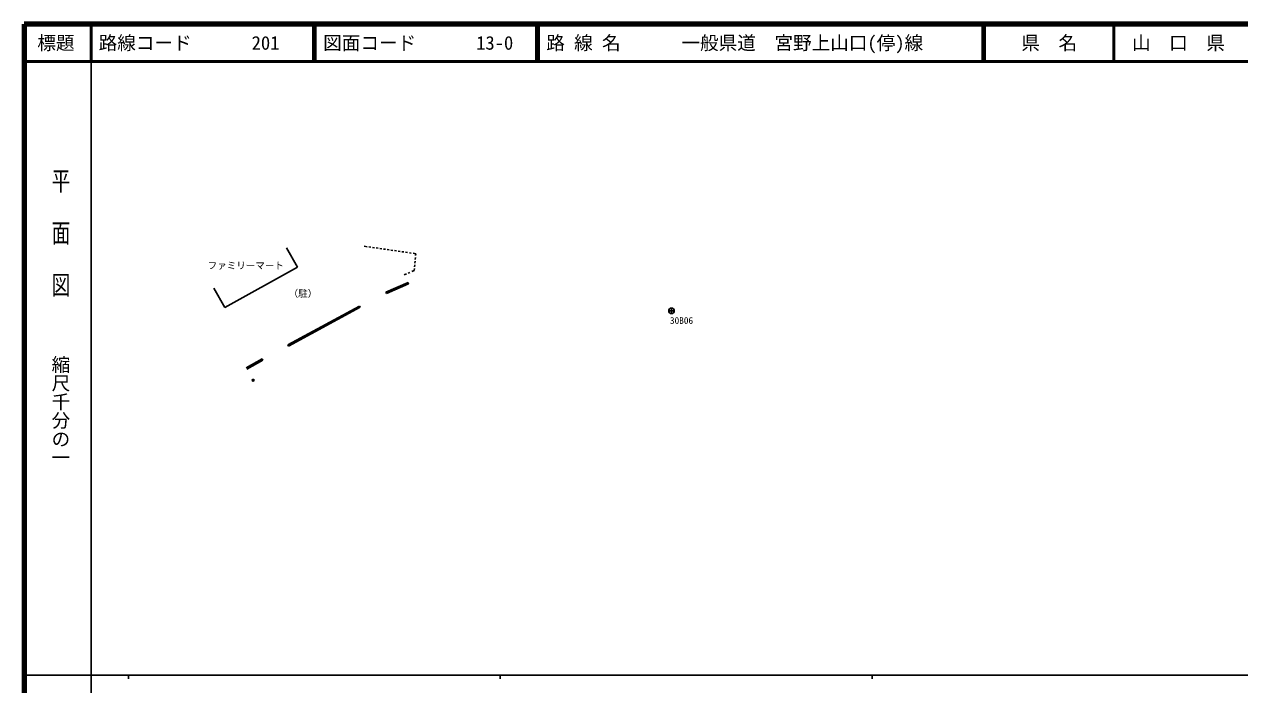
# Model space of a CAD drawing. Units: millimetres on the paper, with parts at other scales. Extents: x 40 to 680, y 20 to 380.
# Drawn here: x 40 to 366.9, y 202.4 to 380 of the extents above; entities that cross this region are included whole.
import ezdxf
from ezdxf.enums import TextEntityAlignment as Align

# ---------------------------------------------------------------- set-up
doc = ezdxf.new("R2010")
doc.units = ezdxf.units.MM
doc.header["$PDMODE"] = 32
doc.header["$PDSIZE"] = 0.5
for name, color, linetype, lineweight in [('M-BGD', 7, 'Continuous', 25), ('M-BGD-RSTR', 7, 'Continuous', 25), ('M-BMK-SRVR', 3, 'Continuous', 25), ('M-TTL', 2, 'Continuous', 140), ('M-TTL-BAND', 7, 'Continuous', 25), ('M-TTL-LINE', 7, 'Continuous', 50)]:
    doc.layers.add(name, color=color, linetype=linetype, lineweight=lineweight)
doc.layers.add('M-OTRS', color=6, linetype='Continuous')
doc.layers.add('M-TTL-TXT', color=7, linetype='Continuous')
doc.styles.add('@ＭＳ ゴシック', font='')
doc.styles.add('ＭＳ ゴシック', font='')
doc.styles.get('@ＭＳ ゴシック').set_extended_font_data('@MS Gothic')
doc.styles.get('ＭＳ ゴシック').set_extended_font_data('MS Gothic')

msp = doc.modelspace()

# ---------------------------------------------------------------- linework, layer by layer
at = {"layer": 'M-BGD'}
for p, q in [((110.558, 319.917), (113.46, 314.683)), ((93.912, 303.848), (113.46, 314.683)), ((143.369, 310.221), (143.211, 310.589)), ((91.011, 309.081), (93.912, 303.848)), ((137.416, 307.611), (137.258, 307.978)), ((110.886, 293.813), (130.143, 304.242)), ((130.143, 304.242), (130.334, 303.891)), ((111.076, 293.461), (130.334, 303.891)), ((110.886, 293.813), (111.076, 293.461)), ((99.685, 287.604), (103.96, 290)), ((99.881, 287.255), (104.155, 289.651)), ((103.96, 290), (104.155, 289.651))]:
    msp.add_line(p, q, dxfattribs=at)
at = {"layer": 'M-BGD-RSTR'}
for p, q in [((132.17, 320.203), (131.428, 320.311)), ((133.16, 320.06), (132.665, 320.132)), ((134.149, 319.917), (133.655, 319.989)), ((135.139, 319.774), (134.644, 319.845)), ((136.129, 319.631), (135.634, 319.702)), ((137.119, 319.488), (136.624, 319.559)), ((138.108, 319.345), (137.613, 319.416)), ((139.098, 319.202), (138.603, 319.273)), ((140.088, 319.058), (139.593, 319.13)), ((141.077, 318.915), (140.583, 318.987)), ((142.067, 318.772), (141.572, 318.844)), ((143.057, 318.629), (142.562, 318.701)), ((144.047, 318.486), (143.552, 318.558)), ((145.284, 318.307), (144.541, 318.415)), ((145.192, 317.288), (145.147, 316.79)), ((145.284, 318.307), (145.237, 317.786)), ((144.922, 314.3), (144.875, 313.779)), ((145.012, 315.296), (144.967, 314.798)), ((145.102, 316.292), (145.057, 315.794)), ((137.258, 307.978), (143.211, 310.589)), ((142.806, 312.906), (142.119, 312.616)), ((143.727, 313.295), (143.267, 313.1)), ((144.875, 313.779), (144.188, 313.489)), ((137.416, 307.611), (143.369, 310.221))]:
    msp.add_line(p, q, dxfattribs=at)
at = {"layer": 'M-BMK-SRVR'}
for p, q in [((213.308, 302.945), (214.808, 302.945)), ((214.058, 303.695), (214.058, 302.195))]:
    msp.add_line(p, q, dxfattribs=at)
msp.add_circle((214.058, 302.945), 0.75, dxfattribs=at)
at = {"layer": 'M-OTRS'}
msp.add_point((101.544, 284.272), dxfattribs=at)
at = {"layer": 'M-TTL'}
for p, q in [((40, 380), (40, 20)), ((680, 380), (40, 380))]:
    msp.add_line(p, q, dxfattribs=at)
at = {"layer": 'M-TTL-BAND'}
for p, q in [((58, 370), (58, 20)), ((40, 205), (579, 205)), ((68, 205), (68, 204)), ((168, 205), (168, 204)), ((268, 205), (268, 204))]:
    msp.add_line(p, q, dxfattribs=at)
at = {"layer": 'M-TTL-LINE'}
for p, q in [((58, 380), (58, 370)), ((117.75, 380), (117.75, 370)), ((118.25, 380), (118.25, 370)), ((177.75, 380), (177.75, 370)), ((178.25, 380), (178.25, 370)), ((297.75, 380), (297.75, 370)), ((298.25, 380), (298.25, 370)), ((333, 380), (333, 370)), ((40, 370), (680, 370))]:
    msp.add_line(p, q, dxfattribs=at)

# ---------------------------------------------------------------- texts
at = {"layer": 'M-BGD', "style": 'ＭＳ ゴシック'}
for s, p in [('ファミリーマート', (99.575, 313.659)), ('（駐）', (114.928, 306.129))]:
    msp.add_text(s, height=1.833, dxfattribs=at).set_placement(p, align=Align.BOTTOM_CENTER)
at = {"layer": 'M-BMK-SRVR', "style": 'ＭＳ ゴシック'}
msp.add_text('30B06', height=1.833, dxfattribs=at).set_placement((213.634, 298.879), align=Align.BOTTOM_LEFT)
at = {"layer": 'M-TTL-BAND', "style": '@ＭＳ ゴシック', "width": 1.4}
msp.add_text('平  面  図', height=3.666, rotation=270, dxfattribs=at).set_placement((49.777, 306.475), align=Align.MIDDLE_RIGHT)
at = {"layer": 'M-TTL-BAND', "style": '@ＭＳ ゴシック'}
msp.add_text('縮尺千分の一', height=3.666, rotation=270, dxfattribs=at).set_placement((49.777, 261.03), align=Align.MIDDLE_RIGHT)
at = {"layer": 'M-TTL-TXT', "style": 'ＭＳ ゴシック'}
for s, p in [('標題', (48.5, 375)), ('県\u3000名', (315.625, 375)), ('山\u3000口\u3000県', (350.375, 375))]:
    msp.add_text(s, height=3.666, dxfattribs=at).set_placement(p, align=Align.MIDDLE_CENTER)
for s, p in [('路線コード', (60, 375)), ('201', (101.142, 375)), ('図面コード', (120.38, 375)), ('13-0', (161.521, 375)), ('路 線 名', (180.38, 375)), ('一般県道\u3000宮野上山口(停)線', (216.734, 375))]:
    msp.add_text(s, height=3.666, dxfattribs=at).set_placement(p, align=Align.MIDDLE_LEFT)

doc.saveas('drawing.dxf')
